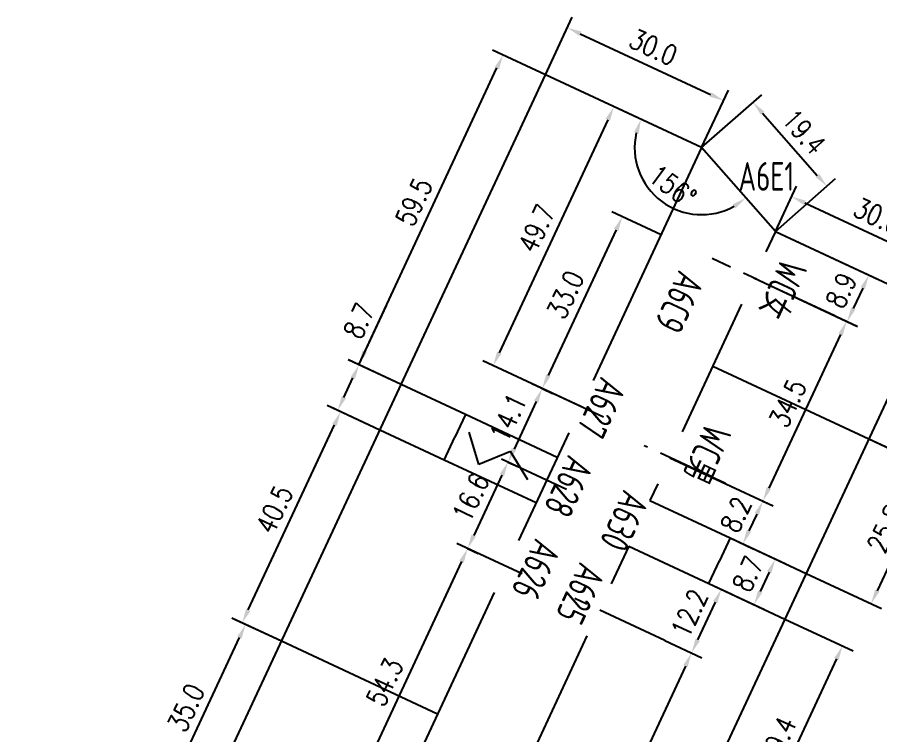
# Model space of a CAD drawing. Header units: millimetres. Extents: x -1254 to 4822, y -4397 to 16.
# Drawn here: x 1258.2 to 1408.5, y -667.1 to -542.1 of the extents above; entities that cross this region are included whole.
import ezdxf

# ---------------------------------------------------------------- set-up
doc = ezdxf.new("R2010")
doc.units = ezdxf.units.MM
doc.header["$LTSCALE"] = 10
doc.linetypes.add('CENTER', pattern=[2, 1.25, -0.25, 0.25, -0.25])
for name, color, linetype in [('1轮廓实线层', 7, 'Continuous'), ('3中心线层', 1, 'CENTER'), ('6文字层', 5, 'Continuous')]:
    doc.layers.add(name, color=color, linetype=linetype)
doc.styles.add('PC_TEXTSTYLE', font='gbenor.shx', dxfattribs={"width": 0.8, "bigfont": 'hzfs.shx'})
doc.styles.add('TH_GBDIM', font='romans.shx', dxfattribs={"width": 0.8, "bigfont": 'gbcbig.shx'})
doc.dimstyles.new('单位为厘米', dxfattribs={"dimtxt": 3.5, "dimasz": 2.5, "dimexe": 2, "dimexo": 0, "dimgap": 1.5, "dimtad": 1, "dimdec": 1, "dimzin": 0, "dimdsep": 46, "dimtxsty": 'TH_GBDIM', "dimcen": 2.5, "dimclrd": 1, "dimclre": 1, "dimclrt": 5, "dimadec": 0, "dimazin": 0, "dimtfac": 0.714286, "dimtdec": 1, "dimtmove": 0, "dimatfit": 3, "dimfxl": 1, "dimtzin": 0, "dimlwd": -1, "dimlwe": -1, "dimarcsym": 0})

# ---------------------------------------------------------------- blocks, each defined once
blk = doc.blocks.new('*D301')
at = {"layer": '1轮廓实线层', "color": 1, "transparency": 16777216}
for p, q in [((1386.39, -587.49), (1404.37, -595.88)), ((1401.5, -597.3), (1389.03, -624.04)), ((1371.81, -618.76), (1389.79, -627.15))]:
    blk.add_line(p, q, dxfattribs=at)
for points in [[(1401.12, -597.12), (1401.88, -597.48), (1402.56, -595.03)], [(1388.65, -623.86), (1389.41, -624.21), (1387.98, -626.3)]]:
    blk.add_solid(points, dxfattribs=at)
at = {"layer": 'Defpoints', "color": 0, "transparency": 16777216}
for p in [(1386.39, -587.49), (1371.81, -618.76), (1387.98, -626.3)]:
    blk.add_point(p, dxfattribs=at)
at = {"layer": '1轮廓实线层', "color": 5, "transparency": 16777216, "insert": (1392.32, -609.29), "char_height": 3.5, "attachment_point": 5, "rotation": 65, "style": 'TH_GBDIM'}
blk.add_mtext('34.5', dxfattribs=at)
blk = doc.blocks.new('*D302')
at = {"layer": '1轮廓实线层', "color": 1, "transparency": 16777216}
for p, q in [((1387.98, -626.3), (1389.79, -627.15)), ((1386.92, -628.57), (1385.55, -631.5)), ((1382.27, -632.72), (1386.31, -634.61))]:
    blk.add_line(p, q, dxfattribs=at)
for points in [[(1386.54, -628.39), (1387.3, -628.74), (1387.98, -626.3)], [(1385.18, -631.32), (1385.93, -631.67), (1384.5, -633.76)]]:
    blk.add_solid(points, dxfattribs=at)
at = {"layer": 'Defpoints', "color": 0, "transparency": 16777216}
for p in [(1387.98, -626.3), (1382.27, -632.72), (1384.5, -633.76)]:
    blk.add_point(p, dxfattribs=at)
at = {"layer": '1轮廓实线层', "color": 5, "transparency": 16777216, "insert": (1383.29, -628.66), "char_height": 3.5, "attachment_point": 5, "rotation": 65, "style": 'TH_GBDIM'}
blk.add_mtext('8.2', dxfattribs=at)
blk = doc.blocks.new('*D303')
at = {"layer": '1轮廓实线层', "color": 1, "transparency": 16777216}
for p, q in [((1382.27, -632.72), (1391.95, -637.24)), ((1389.09, -638.66), (1387.51, -642.05)), ((1378.58, -640.64), (1388.26, -645.16))]:
    blk.add_line(p, q, dxfattribs=at)
for points in [[(1388.71, -638.48), (1389.46, -638.84), (1390.14, -636.39)], [(1387.13, -641.87), (1387.88, -642.22), (1386.45, -644.31)]]:
    blk.add_solid(points, dxfattribs=at)
at = {"layer": 'Defpoints', "color": 0, "transparency": 16777216}
for p in [(1382.27, -632.72), (1378.58, -640.64), (1386.45, -644.31)]:
    blk.add_point(p, dxfattribs=at)
at = {"layer": '1轮廓实线层', "color": 5, "transparency": 16777216, "insert": (1385.35, -638.98), "char_height": 3.5, "attachment_point": 5, "rotation": 65, "style": 'TH_GBDIM'}
blk.add_mtext('8.7', dxfattribs=at)
blk = doc.blocks.new('*D304')
at = {"layer": '1轮廓实线层', "color": 1, "transparency": 16777216}
for p, q in [((1378.58, -640.64), (1382.55, -642.49)), ((1379.68, -643.91), (1376.62, -650.47)), ((1370.92, -650.57), (1377.38, -653.58))]:
    blk.add_line(p, q, dxfattribs=at)
for points in [[(1379.3, -643.74), (1380.05, -644.09), (1380.73, -641.65)], [(1376.24, -650.29), (1377, -650.64), (1375.56, -652.73)]]:
    blk.add_solid(points, dxfattribs=at)
at = {"layer": 'Defpoints', "color": 0, "transparency": 16777216}
for p in [(1378.58, -640.64), (1370.92, -650.57), (1375.56, -652.73)]:
    blk.add_point(p, dxfattribs=at)
at = {"layer": '1轮廓实线层', "color": 5, "transparency": 16777216, "insert": (1375.2, -645.82), "char_height": 3.5, "attachment_point": 5, "rotation": 65, "style": 'TH_GBDIM'}
blk.add_mtext('12.2', dxfattribs=at)
blk = doc.blocks.new('*D305')
at = {"layer": '1轮廓实线层', "color": 1, "transparency": 16777216}
for p, q in [((1370.26, -579.97), (1361.71, -575.99)), ((1362.46, -579.1), (1350.63, -604.47)), ((1356.31, -609.88), (1347.76, -605.89))]:
    blk.add_line(p, q, dxfattribs=at)
for points in [[(1362.09, -578.92), (1362.84, -579.27), (1363.52, -576.83)], [(1350.25, -604.3), (1351.01, -604.65), (1349.57, -606.74)]]:
    blk.add_solid(points, dxfattribs=at)
at = {"layer": 'Defpoints', "color": 0, "transparency": 16777216}
for p in [(1370.26, -579.97), (1349.57, -606.74), (1356.31, -609.88)]:
    blk.add_point(p, dxfattribs=at)
at = {"layer": '1轮廓实线层', "color": 5, "transparency": 16777216, "insert": (1353.6, -590.41), "char_height": 3.5, "attachment_point": 5, "rotation": 65, "style": 'TH_GBDIM'}
blk.add_mtext('33.0', dxfattribs=at)
blk = doc.blocks.new('*D306')
at = {"layer": '1轮廓实线层', "color": 1, "transparency": 16777216}
for p, q in [((1349.57, -606.74), (1351.39, -607.59)), ((1348.52, -609.01), (1344.67, -617.25)), ((1343.62, -619.52), (1345.43, -620.36))]:
    blk.add_line(p, q, dxfattribs=at)
for points in [[(1348.14, -608.83), (1348.9, -609.18), (1349.57, -606.74)], [(1344.29, -617.08), (1345.05, -617.43), (1343.62, -619.52)]]:
    blk.add_solid(points, dxfattribs=at)
at = {"layer": 'Defpoints', "color": 0, "transparency": 16777216}
for p in [(1349.57, -606.74), (1343.62, -619.52), (1343.62, -619.52)]:
    blk.add_point(p, dxfattribs=at)
at = {"layer": '1轮廓实线层', "color": 5, "transparency": 16777216, "insert": (1343.65, -611.76), "char_height": 3.5, "attachment_point": 5, "rotation": 65, "style": 'TH_GBDIM'}
blk.add_mtext('14.1', dxfattribs=at)
blk = doc.blocks.new('*D307')
at = {"layer": '1轮廓实线层', "color": 1, "transparency": 16777216}
for p, q in [((1343.62, -619.52), (1345.43, -620.36)), ((1342.56, -621.78), (1337.66, -632.3)), ((1336.6, -634.56), (1338.41, -635.41))]:
    blk.add_line(p, q, dxfattribs=at)
for points in [[(1342.18, -621.61), (1342.94, -621.96), (1343.62, -619.52)], [(1337.28, -632.12), (1338.03, -632.47), (1336.6, -634.56)]]:
    blk.add_solid(points, dxfattribs=at)
at = {"layer": 'Defpoints', "color": 0, "transparency": 16777216}
for p in [(1343.62, -619.52), (1336.6, -634.56), (1336.6, -634.56)]:
    blk.add_point(p, dxfattribs=at)
at = {"layer": '1轮廓实线层', "color": 5, "transparency": 16777216, "insert": (1337.16, -625.67), "char_height": 3.5, "attachment_point": 5, "rotation": 65, "style": 'TH_GBDIM'}
blk.add_mtext('16.6', dxfattribs=at)
blk = doc.blocks.new('*D308')
at = {"layer": '1轮廓实线层', "color": 1, "transparency": 16777216}
for p, q in [((1370.92, -650.57), (1377.38, -653.58)), ((1374.51, -655), (1353.67, -699.68)), ((1344.96, -698.37), (1354.43, -702.79))]:
    blk.add_line(p, q, dxfattribs=at)
for points in [[(1374.13, -654.82), (1374.88, -655.17), (1375.56, -652.73)], [(1353.29, -699.5), (1354.05, -699.86), (1352.62, -701.94)]]:
    blk.add_solid(points, dxfattribs=at)
at = {"layer": 'Defpoints', "color": 0, "transparency": 16777216}
for p in [(1370.92, -650.57), (1344.96, -698.37), (1352.62, -701.94)]:
    blk.add_point(p, dxfattribs=at)
at = {"layer": '1轮廓实线层', "color": 5, "transparency": 16777216, "insert": (1361.14, -675.96), "char_height": 3.5, "attachment_point": 5, "rotation": 65, "style": 'TH_GBDIM'}
blk.add_mtext('54.3', dxfattribs=at)
blk = doc.blocks.new('*D309')
at = {"layer": '1轮廓实线层', "color": 1, "transparency": 16777216}
for p, q in [((1336.6, -634.56), (1338.41, -635.41)), ((1335.54, -636.83), (1314.71, -681.51)), ((1313.65, -683.78), (1311.84, -682.93))]:
    blk.add_line(p, q, dxfattribs=at)
for points in [[(1335.17, -636.65), (1335.92, -637.01), (1336.6, -634.56)], [(1314.33, -681.33), (1315.09, -681.69), (1313.65, -683.78)]]:
    blk.add_solid(points, dxfattribs=at)
at = {"layer": 'Defpoints', "color": 0, "transparency": 16777216}
for p in [(1336.6, -634.56), (1313.65, -683.78), (1313.65, -683.78)]:
    blk.add_point(p, dxfattribs=at)
at = {"layer": '1轮廓实线层', "color": 5, "transparency": 16777216, "insert": (1322.18, -657.8), "char_height": 3.5, "attachment_point": 5, "rotation": 65, "style": 'TH_GBDIM'}
blk.add_mtext('54.3', dxfattribs=at)
blk = doc.blocks.new('*D564')
at = {"color": 1, "transparency": 16777216}
for p, q in [((1304.18, -650.68), (1296.14, -646.94)), ((1284.22, -677.24), (1296.9, -650.05)), ((1289.39, -682.4), (1281.35, -678.66))]:
    blk.add_line(p, q, dxfattribs=at)
for points in [[(1296.52, -649.87), (1297.27, -650.22), (1297.95, -647.78)], [(1283.84, -677.06), (1284.6, -677.41), (1283.16, -679.5)]]:
    blk.add_solid(points, dxfattribs=at)
at = {"layer": 'Defpoints', "color": 0, "transparency": 16777216}
for p in [(1297.95, -647.78), (1304.18, -650.68), (1289.39, -682.4)]:
    blk.add_point(p, dxfattribs=at)
at = {"color": 5, "transparency": 16777216, "insert": (1287.61, -662.27), "char_height": 3.5, "attachment_point": 5, "rotation": 65, "style": 'TH_GBDIM'}
blk.add_mtext('35.0', dxfattribs=at)
blk = doc.blocks.new('*D565')
at = {"color": 1, "transparency": 16777216}
for p, q in [((1321.31, -613.94), (1312.68, -609.92)), ((1298.42, -645.24), (1313.44, -613.03)), ((1304.18, -650.68), (1295.55, -646.66))]:
    blk.add_line(p, q, dxfattribs=at)
for points in [[(1313.06, -612.85), (1313.82, -613.2), (1314.5, -610.76)], [(1298.04, -645.06), (1298.8, -645.42), (1297.36, -647.5)]]:
    blk.add_solid(points, dxfattribs=at)
at = {"layer": 'Defpoints', "color": 0, "transparency": 16777216}
for p in [(1314.5, -610.76), (1321.31, -613.94), (1304.18, -650.68)]:
    blk.add_point(p, dxfattribs=at)
at = {"color": 5, "transparency": 16777216, "insert": (1302.98, -627.76), "char_height": 3.5, "attachment_point": 5, "rotation": 65, "style": 'TH_GBDIM'}
blk.add_mtext('40.5', dxfattribs=at)
blk = doc.blocks.new('*D566')
at = {"color": 1, "transparency": 16777216}
for p, q in [((1317.69, -602.61), (1322.49, -592.31)), ((1325.01, -606.02), (1315.87, -601.76)), ((1315.05, -608.26), (1316.63, -604.87)), ((1321.31, -613.94), (1312.18, -609.68))]:
    blk.add_line(p, q, dxfattribs=at)
for points in [[(1316.25, -604.7), (1317.01, -605.05), (1317.69, -602.61)], [(1314.67, -608.08), (1315.43, -608.44), (1313.99, -610.53)]]:
    blk.add_solid(points, dxfattribs=at)
at = {"layer": 'Defpoints', "color": 0, "transparency": 16777216}
for p in [(1317.69, -602.61), (1325.01, -606.02), (1321.31, -613.94)]:
    blk.add_point(p, dxfattribs=at)
at = {"color": 5, "transparency": 16777216, "insert": (1317.67, -594.95), "char_height": 3.5, "attachment_point": 5, "rotation": 65, "style": 'TH_GBDIM'}
blk.add_mtext('8.7', dxfattribs=at)
blk = doc.blocks.new('*D567')
at = {"color": 1, "transparency": 16777216}
for p, q in [((1350.13, -552.14), (1340.94, -547.85)), ((1318.69, -600.32), (1341.7, -550.96)), ((1325.01, -606.02), (1315.82, -601.74))]:
    blk.add_line(p, q, dxfattribs=at)
for points in [[(1341.32, -550.79), (1342.08, -551.14), (1342.76, -548.7)], [(1318.31, -600.14), (1319.07, -600.49), (1317.63, -602.58)]]:
    blk.add_solid(points, dxfattribs=at)
at = {"layer": 'Defpoints', "color": 0, "transparency": 16777216}
for p in [(1342.76, -548.7), (1350.13, -552.14), (1325.01, -606.02)]:
    blk.add_point(p, dxfattribs=at)
at = {"color": 5, "transparency": 16777216, "insert": (1327.25, -574.27), "char_height": 3.5, "attachment_point": 5, "rotation": 65, "style": 'TH_GBDIM'}
blk.add_mtext('59.5', dxfattribs=at)
blk = doc.blocks.new('*D568')
at = {"color": 1, "transparency": 16777216}
for p, q in [((1350.13, -552.14), (1354.79, -542.14)), ((1356.21, -545.01), (1378.87, -555.58)), ((1377.32, -564.82), (1381.98, -554.82))]:
    blk.add_line(p, q, dxfattribs=at)
for points in [[(1356.39, -544.63), (1356.04, -545.39), (1353.95, -543.95)], [(1379.05, -555.2), (1378.7, -555.95), (1381.14, -556.63)]]:
    blk.add_solid(points, dxfattribs=at)
at = {"layer": 'Defpoints', "color": 0, "transparency": 16777216}
for p in [(1350.13, -552.14), (1381.14, -556.63), (1377.32, -564.82)]:
    blk.add_point(p, dxfattribs=at)
at = {"color": 5, "transparency": 16777216, "insert": (1368.92, -547.35), "char_height": 3.5, "attachment_point": 5, "rotation": 335, "style": 'TH_GBDIM'}
blk.add_mtext('30.0', dxfattribs=at)
blk = doc.blocks.new('*D569')
at = {"color": 1, "transparency": 16777216}
for p, q in [((1377.32, -564.82), (1387.77, -555.62)), ((1387.92, -558.82), (1397.45, -569.65)), ((1390.16, -579.4), (1400.61, -570.21))]:
    blk.add_line(p, q, dxfattribs=at)
for points in [[(1388.23, -558.54), (1387.61, -559.09), (1386.27, -556.94)], [(1397.77, -569.37), (1397.14, -569.93), (1399.11, -571.53)]]:
    blk.add_solid(points, dxfattribs=at)
at = {"layer": 'Defpoints', "color": 0, "transparency": 16777216}
for p in [(1377.32, -564.82), (1399.11, -571.53), (1390.16, -579.4)]:
    blk.add_point(p, dxfattribs=at)
at = {"color": 5, "transparency": 16777216, "insert": (1395.13, -562.09), "char_height": 3.5, "attachment_point": 5, "rotation": 311.3597, "style": 'TH_GBDIM'}
blk.add_mtext('19.4', dxfattribs=at)
blk = doc.blocks.new('*D570')
at = {"color": 1, "transparency": 16777216}
for p, q in [((1390.16, -579.4), (1393.83, -571.53)), ((1395.25, -574.4), (1417.91, -584.97)), ((1417.35, -592.08), (1421.02, -584.21))]:
    blk.add_line(p, q, dxfattribs=at)
for points in [[(1395.43, -574.03), (1395.07, -574.78), (1392.98, -573.35)], [(1418.08, -584.59), (1417.73, -585.35), (1420.17, -586.02)]]:
    blk.add_solid(points, dxfattribs=at)
at = {"layer": 'Defpoints', "color": 0, "transparency": 16777216}
for p in [(1390.16, -579.4), (1420.17, -586.02), (1417.35, -592.08)]:
    blk.add_point(p, dxfattribs=at)
at = {"color": 5, "transparency": 16777216, "insert": (1407.95, -576.74), "char_height": 3.5, "attachment_point": 5, "rotation": 335, "style": 'TH_GBDIM'}
blk.add_mtext('30.0', dxfattribs=at)
blk = doc.blocks.new('*D571')
at = {"color": 1, "transparency": 16777216}
for p, q in [((1417.35, -592.08), (1430.92, -598.41)), ((1428.05, -599.83), (1419.24, -618.71)), ((1406.43, -615.49), (1420, -621.82))]:
    blk.add_line(p, q, dxfattribs=at)
for points in [[(1427.67, -599.65), (1428.43, -600), (1429.1, -597.56)], [(1418.87, -618.53), (1419.62, -618.88), (1418.19, -620.97)]]:
    blk.add_solid(points, dxfattribs=at)
at = {"layer": 'Defpoints', "color": 0, "transparency": 16777216}
for p in [(1417.35, -592.08), (1406.43, -615.49), (1418.19, -620.97)]:
    blk.add_point(p, dxfattribs=at)
at = {"color": 5, "transparency": 16777216, "insert": (1420.7, -607.89), "char_height": 3.5, "attachment_point": 5, "rotation": 65, "style": 'TH_GBDIM'}
blk.add_mtext('25.8', dxfattribs=at)
blk = doc.blocks.new('*D572')
at = {"color": 1, "transparency": 16777216}
for p, q in [((1406.43, -615.49), (1419.54, -621.6)), ((1416.67, -623.02), (1407.87, -641.9)), ((1395.52, -638.9), (1408.63, -645.01))]:
    blk.add_line(p, q, dxfattribs=at)
for points in [[(1416.29, -622.85), (1417.05, -623.2), (1417.73, -620.76)], [(1407.49, -641.73), (1408.25, -642.08), (1406.81, -644.17)]]:
    blk.add_solid(points, dxfattribs=at)
at = {"layer": 'Defpoints', "color": 0, "transparency": 16777216}
for p in [(1406.43, -615.49), (1395.52, -638.9), (1406.81, -644.17)]:
    blk.add_point(p, dxfattribs=at)
at = {"color": 5, "transparency": 16777216, "insert": (1409.33, -631.09), "char_height": 3.5, "attachment_point": 5, "rotation": 65, "style": 'TH_GBDIM'}
blk.add_mtext('25.8', dxfattribs=at)
blk = doc.blocks.new('*D573')
at = {"color": 1, "transparency": 16777216}
for p, q in [((1391.82, -646.82), (1403.66, -652.34)), ((1400.79, -653.76), (1386.26, -684.92)), ((1375.18, -682.51), (1387.01, -688.03))]:
    blk.add_line(p, q, dxfattribs=at)
for points in [[(1400.41, -653.58), (1401.16, -653.93), (1401.84, -651.49)], [(1385.88, -684.74), (1386.63, -685.09), (1385.2, -687.18)]]:
    blk.add_solid(points, dxfattribs=at)
at = {"layer": 'Defpoints', "color": 0, "transparency": 16777216}
for p in [(1391.82, -646.82), (1375.18, -682.51), (1385.2, -687.18)]:
    blk.add_point(p, dxfattribs=at)
at = {"color": 5, "transparency": 16777216, "insert": (1390.58, -667.96), "char_height": 3.5, "attachment_point": 5, "rotation": 65, "style": 'TH_GBDIM'}
blk.add_mtext('39.4', dxfattribs=at)
blk = doc.blocks.new('*D592')
at = {"color": 1, "transparency": 16777216}
blk.add_arc((1377.32, -564.82), 11.66, 167.3133, 299.0464, dxfattribs=at)
for points in [[(1365.56, -562.12), (1366.35, -562.39), (1366.76, -559.89)], [(1382.74, -574.67), (1383.22, -575.35), (1385.02, -573.57)]]:
    blk.add_solid(points, dxfattribs=at)
at = {"layer": 'Defpoints', "color": 0, "transparency": 16777216}
for p in [(1350.13, -552.14), (1377.32, -564.82), (1377.32, -564.82), (1366.95, -570.13), (1390.16, -579.4)]:
    blk.add_point(p, dxfattribs=at)
at = {"color": 5, "transparency": 16777216, "insert": (1372.28, -571.55), "char_height": 3.5, "attachment_point": 5, "rotation": 323.1798, "style": 'TH_GBDIM'}
blk.add_mtext('156°', dxfattribs=at)
blk = doc.blocks.new('*D594')
at = {"color": 1, "transparency": 16777216}
for p, q in [((1377.32, -564.82), (1360.24, -556.85)), ((1361, -559.96), (1342.1, -600.49)), ((1356.31, -609.88), (1339.23, -601.91))]:
    blk.add_line(p, q, dxfattribs=at)
for points in [[(1360.62, -559.79), (1361.37, -560.14), (1362.05, -557.7)], [(1341.72, -600.32), (1342.47, -600.67), (1341.04, -602.76)]]:
    blk.add_solid(points, dxfattribs=at)
at = {"layer": 'Defpoints', "color": 0, "transparency": 16777216}
for p in [(1377.32, -564.82), (1341.04, -602.76), (1356.31, -609.88)]:
    blk.add_point(p, dxfattribs=at)
at = {"color": 5, "transparency": 16777216, "insert": (1348.6, -578.85), "char_height": 3.5, "attachment_point": 5, "rotation": 65, "style": 'TH_GBDIM'}
blk.add_mtext('49.7', dxfattribs=at)
blk = doc.blocks.new('*D595')
at = {"color": 1, "transparency": 16777216}
for p, q in [((1390.16, -579.4), (1408.23, -587.83)), ((1386.39, -587.49), (1404.46, -595.92)), ((1405.36, -589.25), (1403.7, -592.81))]:
    blk.add_line(p, q, dxfattribs=at)
for points in [[(1404.98, -589.07), (1405.74, -589.42), (1406.42, -586.98)], [(1403.32, -592.63), (1404.08, -592.99), (1402.65, -595.08)]]:
    blk.add_solid(points, dxfattribs=at)
at = {"layer": 'Defpoints', "color": 0, "transparency": 16777216}
for p in [(1390.16, -579.4), (1386.39, -587.49), (1402.65, -595.08)]:
    blk.add_point(p, dxfattribs=at)
at = {"color": 5, "transparency": 16777216, "insert": (1401.59, -589.66), "char_height": 3.5, "attachment_point": 5, "rotation": 65, "style": 'TH_GBDIM'}
blk.add_mtext('8.9', dxfattribs=at)

msp = doc.modelspace()

# ---------------------------------------------------------------- linework, layer by layer
at = {"layer": '1轮廓实线层'}
for p, q in [((1258.227, -749.23), (1350.133, -552.138)), ((1377.322, -564.817), (1350.133, -552.138)), ((1377.322, -564.817), (1358.422, -605.348)), ((1390.161, -579.401), (1377.322, -564.817)), ((1390.161, -579.401), (1388.5, -582.963)), ((1390.161, -579.401), (1417.351, -592.08)), ((1357.791, -719.806), (1417.351, -592.08)), ((1384.274, -592.026), (1373.92, -614.23)), ((1379.245, -602.811), (1406.434, -615.49)), ((1336.223, -611.251), (1325.007, -606.021)), ((1336.223, -611.251), (1334.376, -615.21)), ((1352.196, -618.699), (1336.223, -611.251)), ((1332.53, -619.17), (1321.314, -613.94)), ((1338.558, -619.937), (1336.843, -614.314)), ((1354.196, -614.411), (1345.447, -633.172)), ((1332.53, -619.17), (1334.376, -615.21)), ((1344.067, -617.682), (1338.558, -619.937)), ((1347.082, -622.585), (1344.067, -617.682)), ((1348.503, -626.618), (1332.53, -619.17)), ((1369.694, -623.293), (1368.328, -626.222)), ((1368.328, -626.222), (1382.271, -632.724)), ((1382.271, -632.724), (1380.425, -636.683)), ((1382.271, -632.724), (1395.518, -638.901)), ((1364.636, -634.141), (1361.58, -640.695)), ((1364.636, -634.141), (1378.578, -640.642)), ((1378.578, -640.642), (1380.425, -636.683)), ((1378.578, -640.642), (1391.825, -646.819)), ((1341.221, -642.235), (1322.499, -682.385)), ((1357.354, -649.758), (1338.632, -689.907)), ((1331.358, -663.388), (1304.18, -650.684))]:
    msp.add_line(p, q, dxfattribs=at)
at = {"layer": '3中心线层'}
for p, q in [((1400.474, -594.063), (1379.147, -584.118)), ((1360.255, -611.72), (1348.158, -606.079)), ((1381.484, -623.274), (1367.313, -616.666)), ((1353.802, -624.269), (1341.485, -618.525)), ((1346.06, -638.975), (1332.818, -632.8)), ((1370.925, -650.569), (1355.26, -643.265))]:
    msp.add_line(p, q, dxfattribs=at)

# ---------------------------------------------------------------- texts
at = {"layer": '6文字层', "insert": (1383.742, -567.317), "char_height": 5, "attachment_point": 1, "style": 'PC_TEXTSTYLE'}
msp.add_mtext_dynamic_manual_height_columns('A6E1', width=13.35893, gutter_width=25, heights=[0], dxfattribs=at)
at = {"layer": '6文字层', "char_height": 5, "attachment_point": 1, "rotation": 245, "style": 'PC_TEXTSTYLE'}
for s, insert in [('WC女', (1395.797, -585.94)), ('A6C9', (1377.923, -588.034)), ('A627', (1364.366, -606.552)), ('WC男', (1382.625, -614.577)), ('A628', (1358.665, -620.144)), ('A630', (1368.328, -626.222)), ('A626', (1352.961, -634.688)), ('A625', (1360.712, -638.812))]:
    msp.add_mtext_dynamic_manual_height_columns(s, width=17.95718, gutter_width=25, heights=[0], dxfattribs=dict(at, insert=insert))

# ---------------------------------------------------------------- dimensions: what is measured, and where the dimension line sits
for p1, p2, distance, picture, middle in [((1350.133, -552.138), (1377.322, -564.817), 9.03, '*D568', (1368.917, -547.348)), ((1325.007, -606.021), (1350.133, -552.138), 8.138, '*D567', (1327.249, -574.267)), ((1377.322, -564.817), (1390.161, -579.401), 11.916, '*D569', (1395.125, -562.087)), ((1377.322, -564.817), (1356.309, -609.88), -16.848, '*D594', (1348.6, -578.854)), ((1390.161, -579.401), (1417.351, -592.08), 6.68, '*D570', (1407.953, -576.74)), ((1390.161, -579.401), (1386.387, -587.494), 17.938, '*D595', (1401.587, -589.655)), ((1321.314, -613.94), (1325.007, -606.021), 8.077, '*D566', (1317.672, -594.95)), ((1417.351, -592.08), (1406.434, -615.49), 12.969, '*D571', (1420.701, -607.892)), ((1304.18, -650.684), (1321.314, -613.94), 7.523, '*D565', (1302.983, -627.759)), ((1406.434, -615.49), (1395.518, -638.901), 12.463, '*D572', (1409.325, -631.089)), ((1289.389, -682.404), (1304.18, -650.684), 6.87, '*D564', (1287.613, -662.267)), ((1391.825, -646.819), (1375.182, -682.511), 11.054, '*D573', (1390.576, -667.963))]:
    dim = msp.add_aligned_dim(p1=p1, p2=p2, distance=distance, dimstyle='单位为厘米')
    dim.commit()
    dim.dimension.update_dxf_attribs({"geometry": picture, "text_midpoint": middle})
dim = msp.add_angular_dim_2l(base=(1366.948, -570.13), line1=((1390.161, -579.401), (1377.322, -564.817)), line2=((1377.322, -564.817), (1350.133, -552.138)), dimstyle='单位为厘米')
dim.commit()
dim.dimension.update_dxf_attribs({"geometry": '*D592', "text_midpoint": (1372.285, -571.545)})
at = {"layer": '1轮廓实线层'}
for base, p1, p2, picture, middle in [((1349.575, -606.74), (1370.255, -579.972), (1356.309, -609.88), '*D305', (1353.603, -590.412)), ((1387.975, -626.301), (1386.387, -587.494), (1371.807, -618.762), '*D301', (1392.32, -609.294)), ((1343.616, -619.519), (1349.575, -606.74), (1343.616, -619.519), '*D306', (1343.65, -611.756)), ((1336.6, -634.563), (1343.616, -619.519), (1336.6, -634.563), '*D307', (1337.163, -625.668)), ((1313.652, -683.776), (1336.6, -634.563), (1313.652, -683.776), '*D309', (1322.181, -657.796)), ((1352.615, -701.945), (1370.925, -650.569), (1344.956, -698.373), '*D308', (1361.144, -675.965))]:
    dim = msp.add_linear_dim(base=base, p1=p1, p2=p2, angle=245, dimstyle='单位为厘米', dxfattribs=at)
    dim.commit()
    dim.dimension.update_dxf_attribs({"geometry": picture, "text_midpoint": middle})
for base, p1, p2, picture, middle in [((1384.496, -633.761), (1387.975, -626.301), (1382.271, -632.724), '*D302', (1386.236, -630.031)), ((1386.45, -644.313), (1382.271, -632.724), (1378.578, -640.642), '*D303', (1388.296, -640.353)), ((1375.563, -652.732), (1378.578, -640.642), (1370.925, -650.569), '*D304', (1378.148, -647.19))]:
    dim = msp.add_linear_dim(base=base, p1=p1, p2=p2, angle=245, dimstyle='单位为厘米', dxfattribs=at)
    dim.commit()
    dim.dimension.update_dxf_attribs({"geometry": picture, "text_midpoint": middle, "dimtype": 160})

doc.saveas('drawing.dxf')
